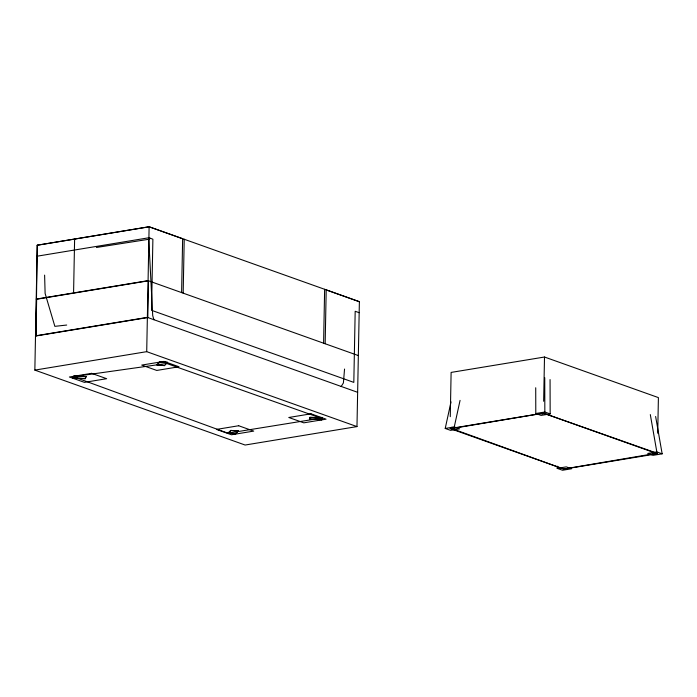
<?xml version="1.0" encoding="UTF-8"?>
<svg xmlns="http://www.w3.org/2000/svg" width="697" height="697" viewBox="0 0 697 697"><rect width="100%" height="100%" fill="white"/><g stroke="black" fill="none" stroke-linecap="round" stroke-linejoin="round"><path stroke-width="1.05" d="M86.167 376.615L73.856 375.953C73.159 381.329 71.922 375.378 73.786 376.389L86.167 376.676L85.313 378.68L72.95 377.818M85.888 376.406L85.261 378.68L73.211 377.974M321.944 419.367L309.573 419.089L321.7 419.786L322.554 417.503L321.622 419.794M35.939 335.98L36.645 299.248L148.505 280.795L147.799 317.536L35.939 335.98L37.246 245.196L149.114 226.743L359.382 301.679L356.977 426.59L245.117 445.034L34.85 370.107L37.246 245.196M543.686 412.851L543.102 412.851L544.697 413.652L543.686 412.816L541.142 413.661L542.344 414.079L544.932 413.365M73.577 292.932L74.614 239.036M356.977 426.59L146.71 351.663L149.114 226.743M181.612 292.592L182.64 238.749L149.114 226.804L37.246 245.248M183.172 293.149L184.208 239.219M323.6 343.194L324.636 289.264M325.159 343.752L326.196 289.908L359.382 301.731M450.271 416.667L451.116 372.416L544.505 357.021L658.404 397.604L657.724 433.229M543.651 401.272L544.505 357.021M310.191 417.442L322.511 417.468M557.208 468.358L566.26 466.868L571.575 468.759L562.531 470.257L557.208 468.358L557.295 466.197M235.813 433.665L228.154 433.107L235.577 433.987L238.208 430.999M235.412 433.612L238.487 430.842M543.102 412.772L540.855 413.426L544.793 413.452M167.576 362.44L159.874 361.647L159.962 362.187L167.585 362.388L164.544 365.603L157.252 365.062L160.049 361.708M344.545 369.044L343.394 382.967L341.103 386.582M157.217 365.054L156.938 364.697L159.622 361.795M230.951 430.458L238.235 430.842M451.447 429.047L451.726 427.244M452.318 427.278L452.039 429.082L453.825 428.786L452.414 428.28M445.217 428.455L454.261 426.956L459.584 428.855L450.532 430.345L445.217 428.455L451.02 401.873M454.261 426.956L460.064 400.383M310.182 417.503L309.468 419.315L309.851 417.294L322.206 417.956M167.228 362.719L167.306 362.248M230.977 430.302L227.875 433.081L228.154 433.447M228.224 433.456L230.899 430.572L238.226 431.121M96.413 247.487L148.766 239.289L150.552 238.33M37.037 256.208L148.897 237.755L152.887 239.184L151.519 310.304L353.815 382.392L355.182 311.271L359.164 312.692M36.218 299.091L148.078 280.647L358.345 355.575M35.512 335.832L147.372 317.379L357.639 392.315M34.85 370.107L146.71 351.663M535.723 387.759L535.793 413.513L544.836 412.023L550.16 413.913L550.064 379.577M550.16 413.913L541.107 415.412L535.793 413.513M662.15 453.825L656.835 451.935L647.783 453.425L653.106 455.315L662.15 453.825L655.624 416.484M562.627 468.489L565.816 468.689M655.328 453.198L652.854 453.608L654.256 454.104M164.605 365.603L156.938 364.758M66.685 325.046L54.854 326.344L45.122 293.472L44.608 275.123M153.924 319.766L152.713 315.602L148.766 239.289M650.31 414.584L656.835 451.935M544.74 377.687L544.836 412.023M656.975 453.198L563.725 469.037L451.769 428.577L543.433 413.182L656.975 453.198M91.621 373.339L69.395 377.007L84.424 382.365L106.65 378.698L91.621 373.339M163.961 361.412L141.735 365.08L156.764 370.438L178.99 366.77L163.961 361.412M238.679 425.745L216.453 429.413L231.482 434.771L253.708 431.103L238.679 425.745M311.019 413.818L288.793 417.486L303.822 422.835L326.048 419.176L311.019 413.818M543.425 413.147L450.044 428.542L563.943 469.133L657.323 453.73L543.425 413.147M321.021 418.165L227.945 433.194L73.359 376.685L166.696 363.477L321.021 418.165"/></g></svg>
